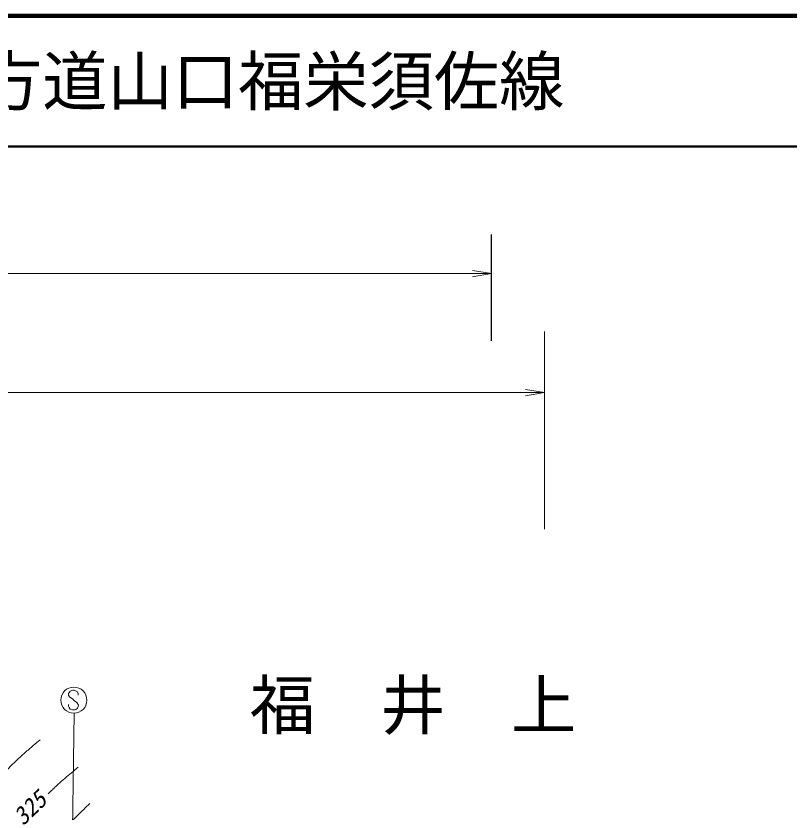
# Model space of a CAD drawing. Units: millimetres, scale not verified. Extents: x 40000 to 680000, y 20000 to 380000.
# Drawn here: x 234715 to 293954, y 318986 to 380000 of the extents above; entities that cross this region are included whole.
import ezdxf
from ezdxf.enums import TextEntityAlignment as Align

# ---------------------------------------------------------------- set-up
doc = ezdxf.new("R2010")
doc.units = ezdxf.units.MM
doc.header["$LTSCALE"] = 1000
for name, color, linetype, lineweight in [('M-BGD', 7, 'Continuous', 13), ('M-STR-STR3', 7, 'Continuous', 13), ('M-STR-STRC', 7, 'Continuous', 13), ('M-TTL', 2, 'Continuous', 140), ('M-TTL-LINE', 7, 'Continuous', 50)]:
    doc.layers.add(name, color=color, linetype=linetype, lineweight=lineweight)
doc.layers.add('M-BMK-HTXT', color=7, linetype='Continuous')
doc.layers.add('M-TTL-TXT', color=7, linetype='Continuous')
doc.styles.add('ＭＳ ゴシック', font='')
doc.styles.get('ＭＳ ゴシック').set_extended_font_data('MS Gothic')

msp = doc.modelspace()

# ---------------------------------------------------------------- linework, layer by layer
at = {"layer": 'M-BGD'}
for points, knots in [([(231274, 319335), (231370, 319438), (231465, 319542), (231561, 319645), (231657, 319748), (231752, 319851), (231848, 319954), (231944, 320057), (232040, 320160), (232136, 320262), (232232, 320365), (232328, 320468), (232424, 320570), (232520, 320672), (232617, 320774), (232713, 320876), (232810, 320978), (232907, 321080), (233004, 321181), (233101, 321282), (233198, 321383), (233296, 321484), (233394, 321585), (233492, 321685), (233590, 321785), (233689, 321885), (233787, 321985), (233886, 322084), (233985, 322183), (234085, 322281), (234185, 322379), (234284, 322478), (234385, 322575), (234486, 322672), (234586, 322770), (234688, 322866), (234790, 322962), (234891, 323058), (234994, 323153), (235096, 323248), (235199, 323343), (235303, 323437), (235407, 323530), (235511, 323623), (235615, 323716), (235721, 323808), (235826, 323900), (235932, 323991), (236038, 324081), (236217, 324233), (236397, 324383), (236576, 324533)], [0, 0, 0, 0, 1, 1, 1, 2, 2, 2, 3, 3, 3, 4, 4, 4, 5, 5, 5, 6, 6, 6, 7, 7, 7, 8, 8, 8, 9, 9, 9, 10, 10, 10, 11, 11, 11, 12, 12, 12, 13, 13, 13, 14, 14, 14, 15, 15, 15, 16, 16, 16, 17, 17, 17, 17]), ([(237186, 320395), (237271, 320477), (237356, 320559), (237441, 320640), (237527, 320721), (237612, 320802), (237698, 320883), (237784, 320965), (237869, 321046), (237956, 321126), (238284, 321428), (238627, 321713), (238970, 321999), (239140, 322140), (239310, 322282), (239480, 322424)], [0, 0, 0, 0, 1, 1, 1, 2, 2, 2, 3, 3, 3, 4, 4, 4, 5, 5, 5, 5]), ([(235351, 314546), (235484, 314685), (235617, 314823), (235751, 314961), (235884, 315099), (236017, 315237), (236150, 315376), (236283, 315514), (236417, 315652), (236550, 315790), (236683, 315928), (236817, 316066), (236951, 316203), (237084, 316341), (237218, 316479), (237352, 316617), (237486, 316754), (237620, 316892), (237754, 317029), (237888, 317166), (238022, 317303), (238157, 317440), (238291, 317577), (238426, 317714), (238561, 317850), (238696, 317987), (238831, 318123), (238967, 318259), (239102, 318395), (239238, 318531), (239374, 318667), (239510, 318803), (239645, 318939), (239783, 319073), (239980, 319264), (240180, 319451), (240381, 319638)], [0, 0, 0, 0, 1, 1, 1, 2, 2, 2, 3, 3, 3, 4, 4, 4, 5, 5, 5, 6, 6, 6, 7, 7, 7, 8, 8, 8, 9, 9, 9, 10, 10, 10, 11, 11, 11, 12, 12, 12, 12])]:
    msp.add_open_spline(points, degree=3, knots=knots, dxfattribs=at)
at = {"layer": 'M-STR-STR3'}
for p, q in [((271151, 360253), (269702, 360494)), ((271151, 360253), (269702, 360011)), ((275209, 340672), (275209, 355810)), ((275209, 351131), (93579, 351131)), ((275209, 351131), (273760, 351372)), ((275209, 351131), (273760, 350889))]:
    msp.add_line(p, q, dxfattribs=at)
at = {"layer": 'M-STR-STRC'}
for p, q in [((238870, 328261), (238747, 328076)), ((239063, 328327), (238870, 328261)), ((239184, 328324), (239063, 328327)), ((239434, 328205), (239184, 328324)), ((238747, 328076), (238749, 327945)), ((238749, 327945), (238812, 327816)), ((238812, 327816), (239068, 327634)), ((239497, 328074), (239434, 328205)), ((239497, 327945), (239497, 328074)), ((238749, 327097), (238747, 327218)), ((238789, 326994), (238749, 327097)), ((239068, 327634), (239197, 327502)), ((239197, 327502), (239376, 327386)), ((239376, 327386), (239502, 327186)), ((239497, 327076), (239437, 326944)), ((239502, 327186), (239497, 327076)), ((239166, 326564), (238453, 274672)), ((238873, 326883), (238789, 326994)), ((239060, 326823), (238873, 326883)), ((239194, 326823), (239060, 326823)), ((239294, 326852), (239194, 326823)), ((239437, 326944), (239294, 326852))]:
    msp.add_line(p, q, dxfattribs=at)
msp.add_circle((239154, 327564), 1000, dxfattribs=at)
at = {"layer": 'M-TTL'}
msp.add_line((680000, 380000), (40000, 380000), dxfattribs=at)
at = {"layer": 'M-TTL', "color": 7, "lineweight": 25}
msp.add_line((271151, 355099), (271151, 363261), dxfattribs=at)
at = {"layer": 'M-TTL', "color": 7, "lineweight": 13}
msp.add_line((95848, 360253), (271151, 360253), dxfattribs=at)
at = {"layer": 'M-TTL-LINE'}
msp.add_line((40000, 370000), (680000, 370000), dxfattribs=at)

# ---------------------------------------------------------------- texts
at = {"layer": 'M-BGD', "style": 'ＭＳ ゴシック', "oblique": 15}
msp.add_text('325', height=1320, rotation=43.994, dxfattribs=at).set_placement((235535, 317596), align=Align.BOTTOM_LEFT)
at = {"layer": 'M-BMK-HTXT', "style": 'ＭＳ ゴシック'}
msp.add_text('福\u3000井\u3000上', height=3666, dxfattribs=at).set_placement((252636, 324254), align=Align.BOTTOM_LEFT)
at = {"layer": 'M-TTL-TXT', "style": 'ＭＳ ゴシック'}
msp.add_text('主要地方道山口福栄須佐線', height=3666, dxfattribs=at).set_placement((216734, 375000), align=Align.MIDDLE_LEFT)

doc.saveas('drawing.dxf')
